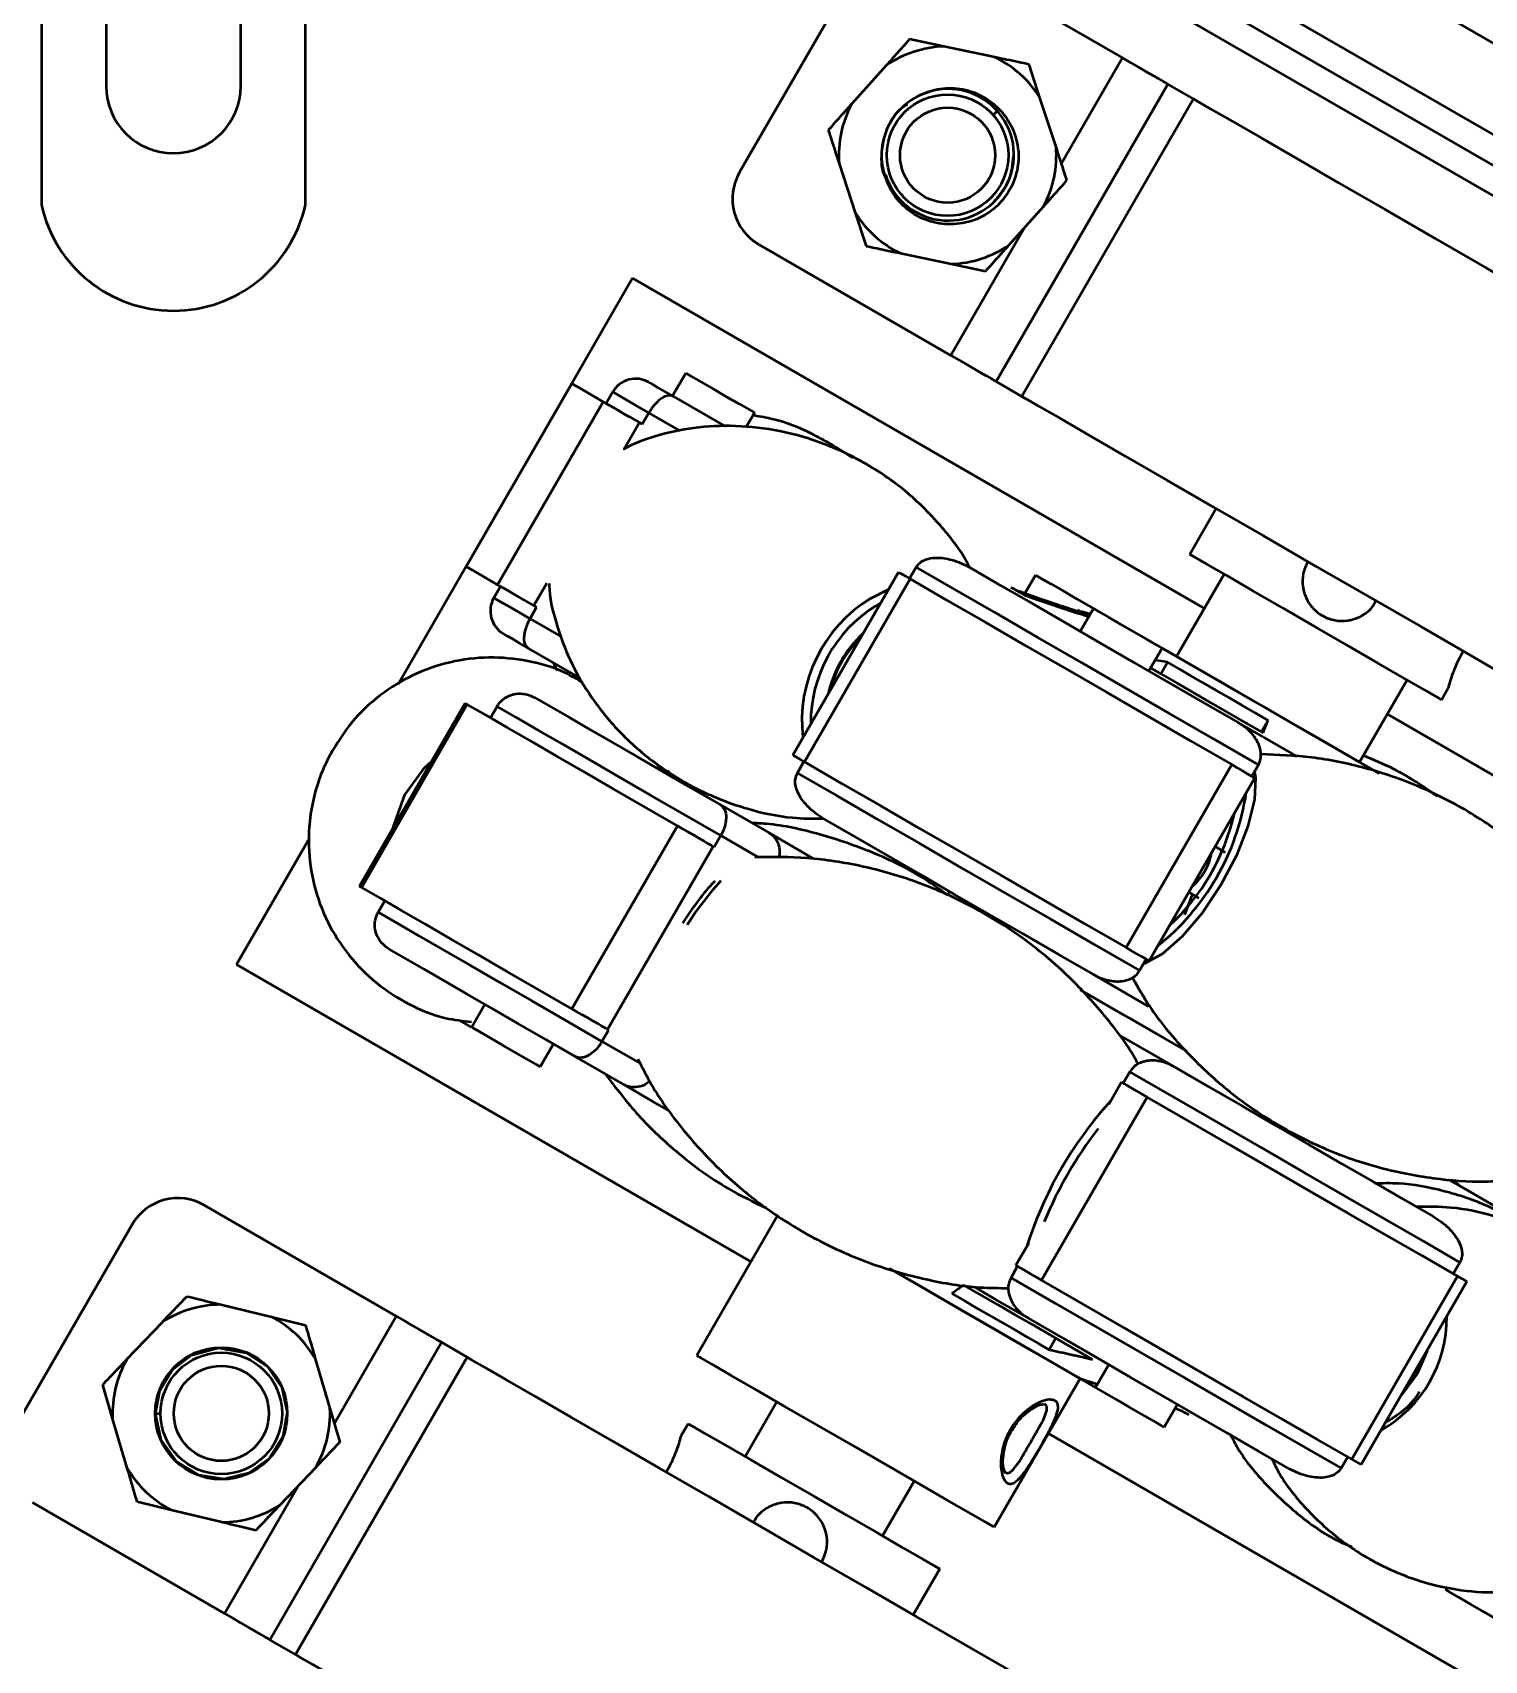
# Model space of a CAD drawing. Header units: millimetres. Extents: x 263 to 2983, y 441 to 2500.
# Drawn here: x 698.8 to 753.8, y 1713.5 to 1775.2 of the extents above; entities that cross this region are included whole.
import ezdxf

# ---------------------------------------------------------------- set-up
doc = ezdxf.new("R2010")
doc.units = ezdxf.units.MM
doc.header["$LTSCALE"] = 0.5
doc.layers.add('BOL', color=7, linetype='Continuous', lineweight=50)

msp = doc.modelspace()

# ---------------------------------------------------------------- linework, layer by layer
at = {"layer": 'BOL'}
for p, q in [((719.683, 1794.654), (797.625, 1749.654)), ((718.183, 1792.056), (796.125, 1747.056)), ((795.625, 1746.19), (717.683, 1791.19)), ((795.125, 1745.324), (717.183, 1790.324)), ((699.154, 1784.567), (699.154, 1768.655)), ((709.154, 1768.655), (709.154, 1784.567)), ((701.604, 1779.753), (701.604, 1773.154)), ((706.704, 1773.154), (706.704, 1779.753)), ((732.82, 1778.409), (740.09, 1774.212)), ((730.088, 1777.677), (725.588, 1769.882)), ((733.329, 1774.646), (732.03, 1774.919)), ((735.251, 1774.242), (733.329, 1774.646)), ((731.144, 1773.931), (729.833, 1772.468)), ((736.963, 1772.707), (736.55, 1773.969)), ((740.09, 1774.212), (737.78, 1770.212)), ((741.806, 1773.221), (735.306, 1761.962)), ((742.779, 1772.659), (741.806, 1773.221)), ((742.779, 1772.659), (736.279, 1761.4)), ((737.574, 1770.841), (736.963, 1772.707)), ((729.36, 1770.218), (729.971, 1768.352)), ((735.329, 1768.861), (735.455, 1769.033)), ((729.971, 1768.352), (730.384, 1767.09)), ((735.79, 1767.128), (737.101, 1768.591)), ((736.38, 1767.786), (733.59, 1762.953)), ((726.32, 1767.15), (733.59, 1762.953)), ((731.683, 1766.817), (733.605, 1766.413)), ((733.605, 1766.413), (734.904, 1766.14)), ((721.539, 1765.869), (719.239, 1761.886)), ((743.19, 1753.369), (721.539, 1765.869)), ((723.553, 1762.281), (723.053, 1761.415)), ((736.279, 1761.4), (735.306, 1761.962)), ((719.239, 1761.886), (715.239, 1754.957)), ((720.788, 1761.569), (720.538, 1761.136)), ((723.091, 1761.394), (725.06, 1760.257)), ((716.429, 1754.27), (720.429, 1761.199)), ((722.157, 1760.778), (721.907, 1760.345)), ((723.345, 1760.092), (722.157, 1760.778)), ((725.832, 1760.228), (726.152, 1760.781)), ((726.125, 1760.796), (726.152, 1760.781)), ((721.801, 1760.407), (721.209, 1759.381)), ((721.801, 1760.407), (721.907, 1760.345)), ((743.641, 1757.15), (742.641, 1755.418)), ((715.239, 1754.957), (712.662, 1750.493)), ((731.603, 1754.747), (727.603, 1747.819)), ((732.279, 1754.934), (732.029, 1754.501)), ((736.799, 1754.634), (736.396, 1753.936)), ((743.94, 1754.668), (742.14, 1751.551)), ((716.538, 1754.207), (716.288, 1753.774)), ((718.295, 1754.334), (717.801, 1753.478)), ((732.045, 1754.492), (728.045, 1747.564)), ((730.543, 1753.748), (731.22, 1754.083)), ((717.657, 1752.984), (717.907, 1753.417)), ((717.801, 1753.478), (717.907, 1753.417)), ((730.745, 1753.464), (730.921, 1753.566)), ((738.988, 1753.37), (738.488, 1752.504)), ((717.657, 1752.984), (718.851, 1752.295)), ((738.4, 1753.296), (738.352, 1753.212)), ((738.863, 1753.154), (738.524, 1753.262)), ((719.578, 1750.72), (717.591, 1751.868)), ((741.086, 1751.004), (741.586, 1751.87)), ((741.56, 1751.885), (741.586, 1751.87)), ((718.527, 1751.327), (718.69, 1751.028)), ((741.793, 1751.337), (741.322, 1751.413)), ((741.54, 1750.899), (741.793, 1751.337)), ((749.068, 1747.551), (750.868, 1750.668)), ((752.167, 1749.918), (752.426, 1750.366)), ((715.203, 1749.782), (711.203, 1742.854)), ((715.282, 1749.737), (711.282, 1742.808)), ((716.408, 1749.664), (716.158, 1749.231)), ((745.354, 1748.697), (745.607, 1749.135)), ((771.769, 1736.869), (750.118, 1749.369)), ((722.582, 1747.254), (722.492, 1747.46)), ((727.779, 1747.14), (728.029, 1747.573)), ((740.225, 1740.532), (744.225, 1747.46)), ((745.237, 1747.453), (744.987, 1747.02)), ((741.095, 1740.029), (745.095, 1746.958)), ((724.865, 1745.936), (726.707, 1744.872)), ((709.303, 1744.676), (706.539, 1739.888)), ((719.244, 1738.211), (723.244, 1745.139)), ((724.879, 1744.773), (724.629, 1744.34)), ((726.292, 1743.957), (724.879, 1744.773)), ((726.707, 1744.872), (728.372, 1743.911)), ((724.594, 1744.36), (720.594, 1737.432)), ((724.629, 1744.34), (724.594, 1744.36)), ((743.979, 1744.138), (743.595, 1744.359)), ((724.654, 1743.046), (724.381, 1742.756)), ((724.599, 1742.746), (724.892, 1743.075)), ((711.908, 1741.87), (712.158, 1742.303)), ((733.542, 1742.658), (733.45, 1742.499)), ((742.595, 1742.627), (742.979, 1742.406)), ((706.539, 1739.888), (726.025, 1728.638)), ((740.737, 1739.659), (740.987, 1740.092)), ((715.947, 1738.383), (715.447, 1737.517)), ((715.437, 1737.523), (714.973, 1737.79)), ((720.379, 1736.979), (720.629, 1737.412)), ((720.629, 1737.412), (720.594, 1737.432)), ((718.045, 1736.017), (718.545, 1736.883)), ((720.379, 1736.979), (721.833, 1736.139)), ((721.207, 1735.346), (719.365, 1736.41)), ((740.055, 1735.434), (739.573, 1734.598)), ((740.369, 1735.83), (740.119, 1735.397)), ((741.022, 1734.876), (737.022, 1727.947)), ((739.252, 1734.286), (739.64, 1734.715)), ((752.922, 1731.469), (752.427, 1731.755)), ((755.527, 1729.965), (752.922, 1731.469)), ((712.59, 1726.58), (705.32, 1730.777)), ((698.088, 1722.251), (702.588, 1730.045)), ((727.042, 1730.401), (723.975, 1725.088)), ((736.537, 1729.341), (736.055, 1728.506)), ((735.869, 1728.036), (736.119, 1728.469)), ((748.768, 1721.166), (752.768, 1728.094)), ((752.866, 1728.615), (752.616, 1728.182)), ((749.128, 1720.958), (753.128, 1727.886)), ((705.954, 1727.017), (707.863, 1726.555)), ((702.394, 1724.946), (703.748, 1726.368)), ((707.863, 1726.555), (709.153, 1726.242)), ((710.247, 1722.523), (712.59, 1726.58)), ((707.806, 1714.331), (714.306, 1725.589)), ((715.279, 1725.027), (714.306, 1725.589)), ((737.563, 1725.746), (737.31, 1725.308)), ((708.779, 1713.769), (715.279, 1725.027)), ((709.527, 1724.969), (710.082, 1723.085)), ((739.57, 1724.744), (739.07, 1723.878)), ((701.853, 1722.711), (701.478, 1723.985)), ((735.233, 1718.588), (738.483, 1724.217)), ((738.481, 1724.218), (739.145, 1724.007)), ((727.006, 1723.338), (725.806, 1721.259)), ((741.668, 1722.378), (742.168, 1723.244)), ((702.407, 1720.827), (701.853, 1722.711)), ((710.082, 1723.085), (710.456, 1721.811)), ((723.641, 1722.509), (723.382, 1722.061)), ((742.353, 1722.98), (742.072, 1723.078)), ((737.283, 1722.138), (756.769, 1710.889)), ((709.541, 1720.85), (708.186, 1719.428)), ((748.366, 1720.82), (748.616, 1721.253)), ((749.128, 1720.958), (748.768, 1721.166)), ((706.09, 1715.322), (708.882, 1720.159)), ((731.002, 1718.259), (732.202, 1720.338)), ((706.09, 1715.322), (698.82, 1719.519)), ((704.072, 1719.241), (702.782, 1719.554)), ((705.981, 1718.779), (704.072, 1719.241)), ((732.167, 1715.277), (733.167, 1717.009)), ((752.317, 1716.23), (752.306, 1716.236)), ((708.779, 1713.769), (707.806, 1714.331))]:
    msp.add_line(p, q, dxfattribs=at)
at = {"layer": 'BOL', "flags": 128}
for points in [[(740.09, 1774.212), (740.399, 1774.033), (740.698, 1773.86), (740.978, 1773.699), (741.229, 1773.554), (741.443, 1773.43), (741.615, 1773.331), (741.737, 1773.261), (741.806, 1773.221)], [(742.779, 1772.659), (742.945, 1772.563), (743.436, 1772.279), (744.241, 1771.815), (745.336, 1771.183), (746.692, 1770.4), (748.272, 1769.487), (750.034, 1768.471), (751.927, 1767.377), (753.903, 1766.237), (755.905, 1765.081), (757.88, 1763.94), (759.774, 1762.847), (761.535, 1761.83), (763.115, 1760.918), (764.472, 1760.135), (765.567, 1759.502), (766.371, 1759.038), (766.863, 1758.754), (767.028, 1758.659)], [(733.59, 1762.953), (733.899, 1762.775), (734.198, 1762.602), (734.478, 1762.441), (734.729, 1762.296), (734.943, 1762.172), (735.115, 1762.073), (735.237, 1762.002), (735.306, 1761.962)], [(722.154, 1761.935), (722.189, 1761.914), (722.301, 1761.85), (722.489, 1761.741), (722.753, 1761.589), (723.091, 1761.394)], [(723.553, 1762.281), (723.577, 1762.268), (723.769, 1762.157), (724.126, 1761.951), (724.594, 1761.681), (725.1, 1761.388), (725.57, 1761.117), (725.93, 1760.91), (726.125, 1760.796)], [(719.239, 1761.886), (719.278, 1761.863), (719.416, 1761.783), (719.655, 1761.645), (719.993, 1761.45), (720.429, 1761.199)], [(722.157, 1760.778), (721.647, 1761.072), (721.254, 1761.3), (720.979, 1761.458), (720.825, 1761.547), (720.788, 1761.569)], [(736.279, 1761.4), (736.445, 1761.305), (736.936, 1761.021), (737.741, 1760.557), (738.836, 1759.924), (740.192, 1759.141), (741.772, 1758.229), (743.533, 1757.212), (745.427, 1756.119), (747.403, 1754.978), (749.405, 1753.822), (751.38, 1752.682), (753.274, 1751.588), (755.035, 1750.572), (756.615, 1749.659), (757.972, 1748.876), (759.067, 1748.244), (759.871, 1747.78), (760.363, 1747.496), (760.528, 1747.4)], [(720.429, 1761.199), (720.516, 1761.148), (720.647, 1761.072), (720.814, 1760.976), (721.007, 1760.865), (721.214, 1760.745), (721.424, 1760.624), (721.623, 1760.509), (721.801, 1760.407)], [(747.404, 1752.668), (746.171, 1753.38), (745.022, 1754.043), (744.036, 1754.613), (743.279, 1755.05), (742.803, 1755.325), (742.641, 1755.418)], [(715.239, 1754.957), (715.278, 1754.935), (715.416, 1754.855), (715.655, 1754.717), (715.993, 1754.522), (716.429, 1754.27)], [(731.603, 1754.747), (731.606, 1754.745), (731.65, 1754.72), (731.741, 1754.667), (731.876, 1754.59), (732.045, 1754.492)], [(745.237, 1747.453), (743.539, 1748.433), (741.846, 1749.411), (740.168, 1750.38), (738.512, 1751.336), (736.887, 1752.274), (735.301, 1753.19), (733.762, 1754.078), (732.279, 1754.934)], [(734.306, 1754.919), (735.494, 1754.233), (736.714, 1753.529), (737.962, 1752.808), (739.233, 1752.074), (740.524, 1751.328), (741.831, 1750.574), (743.149, 1749.813), (744.473, 1749.049)], [(736.799, 1754.634), (736.823, 1754.62), (737.015, 1754.51), (737.372, 1754.304), (737.839, 1754.034), (738.346, 1753.741), (738.815, 1753.47), (738.988, 1753.37)], [(717.801, 1753.478), (717.623, 1753.581), (717.424, 1753.696), (717.214, 1753.817), (717.007, 1753.937), (716.814, 1754.048), (716.647, 1754.144), (716.516, 1754.22), (716.429, 1754.27)], [(732.045, 1754.492), (733.456, 1753.677), (734.911, 1752.837), (736.404, 1751.975), (737.929, 1751.095), (739.48, 1750.199), (741.051, 1749.293), (742.634, 1748.378), (744.225, 1747.46)], [(735.862, 1754.177), (735.876, 1754.169), (735.937, 1754.134), (736.044, 1754.073), (736.197, 1753.984), (736.395, 1753.869)], [(716.288, 1753.774), (716.325, 1753.753), (716.479, 1753.664), (716.754, 1753.505), (717.147, 1753.278), (717.657, 1752.984)], [(738.988, 1753.37), (739.012, 1753.356), (739.204, 1753.246), (739.561, 1753.04), (740.028, 1752.77), (740.535, 1752.477), (741.004, 1752.206), (741.364, 1751.998), (741.56, 1751.885)], [(738.803, 1753.064), (738.653, 1753.15), (738.537, 1753.217), (738.456, 1753.263), (738.411, 1753.29), (738.4, 1753.296)], [(717.591, 1751.868), (717.252, 1752.063), (716.989, 1752.215), (716.801, 1752.323), (716.689, 1752.388), (716.654, 1752.408)], [(752.167, 1749.918), (752.005, 1750.012), (751.529, 1750.287), (750.772, 1750.724), (749.785, 1751.293), (748.637, 1751.957), (747.404, 1752.668)], [(741.56, 1751.885), (741.636, 1751.841), (742.664, 1751.248), (743.85, 1750.563), (745.131, 1749.824), (746.437, 1749.07), (747.698, 1748.341), (748.847, 1747.678), (749.813, 1747.121)], [(749.773, 1747.144), (749.043, 1747.565), (747.922, 1748.212), (746.677, 1748.931), (745.373, 1749.684), (744.082, 1750.429), (742.874, 1751.127), (741.812, 1751.74), (741.56, 1751.885)], [(741.154, 1751.122), (741.538, 1750.9), (742.156, 1750.543), (742.79, 1750.177), (743.436, 1749.804), (744.091, 1749.426), (744.751, 1749.045), (745.413, 1748.663)], [(745.607, 1749.135), (745.107, 1749.424), (744.609, 1749.711), (744.115, 1749.996), (743.628, 1750.278), (743.149, 1750.554), (742.683, 1750.823), (742.23, 1751.085), (741.793, 1751.337)], [(715.203, 1749.782), (715.218, 1749.774), (715.282, 1749.737)], [(723.244, 1745.139), (721.992, 1745.863), (720.804, 1746.548), (719.685, 1747.194), (718.641, 1747.797), (717.674, 1748.355), (716.79, 1748.866), (715.992, 1749.327), (715.282, 1749.737)], [(724.879, 1744.773), (723.514, 1745.561), (722.224, 1746.306), (721.017, 1747.003), (719.897, 1747.649), (718.872, 1748.241), (717.945, 1748.776), (717.122, 1749.251), (716.408, 1749.664)], [(717.828, 1749.999), (718.447, 1749.641), (719.147, 1749.237), (719.925, 1748.788), (720.778, 1748.295), (721.702, 1747.762), (722.694, 1747.189), (723.749, 1746.58), (724.865, 1745.936)], [(744.473, 1749.049), (744.541, 1749.009), (745.467, 1748.475), (746.476, 1747.892), (746.689, 1747.77)], [(728.045, 1747.564), (727.876, 1747.662), (727.741, 1747.739), (727.65, 1747.792), (727.607, 1747.817), (727.603, 1747.819)], [(712.91, 1746.314), (713.664, 1747.332), (713.927, 1747.573)], [(728.045, 1747.564), (729.456, 1746.749), (730.911, 1745.909), (732.404, 1745.047), (733.929, 1744.166), (735.48, 1743.271), (737.051, 1742.364), (738.634, 1741.45), (740.225, 1740.532)], [(745.088, 1747.195), (745.126, 1746.963), (745.088, 1746.139), (744.84, 1745.129), (744.4, 1744.015), (743.805, 1742.888), (743.103, 1741.838), (742.351, 1740.951), (741.61, 1740.299), (740.939, 1739.934), (740.886, 1739.917)], [(744.225, 1747.46), (744.433, 1747.34), (744.63, 1747.226), (744.803, 1747.126), (744.942, 1747.046), (745.04, 1746.99), (745.089, 1746.961), (745.095, 1746.958)], [(727.779, 1747.14), (729.262, 1746.284), (730.801, 1745.395), (732.387, 1744.48), (734.012, 1743.542), (735.668, 1742.585), (737.346, 1741.616), (739.039, 1740.639), (740.737, 1739.659)], [(712.478, 1745.063), (712.489, 1745.119), (712.91, 1746.314)], [(738.973, 1739.523), (737.649, 1740.287), (736.331, 1741.048), (735.024, 1741.802), (733.733, 1742.548), (732.462, 1743.282), (731.214, 1744.002), (729.994, 1744.707), (728.806, 1745.392)], [(723.244, 1745.139), (723.427, 1745.034), (723.63, 1744.917), (723.84, 1744.795), (724.045, 1744.677), (724.233, 1744.568), (724.393, 1744.476), (724.516, 1744.405), (724.594, 1744.36)], [(711.282, 1742.808), (711.218, 1742.845), (711.203, 1742.854)], [(719.244, 1738.211), (717.992, 1738.934), (716.804, 1739.62), (715.685, 1740.266), (714.641, 1740.869), (713.674, 1741.427), (712.79, 1741.937), (711.991, 1742.399), (711.282, 1742.808)], [(723.6, 1741.389), (723.9, 1741.834), (724.599, 1742.746)], [(742.453, 1741.771), (742.697, 1742.445), (742.739, 1742.544)], [(711.908, 1741.87), (712.622, 1741.457), (713.445, 1740.982), (714.372, 1740.447), (715.397, 1739.855), (716.517, 1739.209), (717.724, 1738.511), (719.014, 1737.767), (720.379, 1736.979)], [(719.365, 1736.41), (718.249, 1737.053), (717.194, 1737.663), (716.202, 1738.236), (715.278, 1738.769), (714.425, 1739.261), (713.647, 1739.71), (712.947, 1740.115), (712.328, 1740.472)], [(741.095, 1740.029), (741.089, 1740.033), (741.04, 1740.061), (740.942, 1740.118), (740.803, 1740.198), (740.63, 1740.298), (740.433, 1740.411), (740.225, 1740.532)], [(741.08, 1738.306), (739.775, 1739.06), (738.971, 1739.524)], [(742.546, 1736.594), (741.67, 1737.099), (740.374, 1737.847), (739.021, 1738.629), (738.488, 1738.936)], [(738.49, 1738.936), (738.751, 1738.784), (740.108, 1738.001), (741.421, 1737.243), (742.541, 1736.596)], [(720.594, 1737.432), (720.516, 1737.477), (720.393, 1737.548), (720.233, 1737.64), (720.045, 1737.749), (719.84, 1737.867), (719.63, 1737.988), (719.427, 1738.105), (719.244, 1738.211)], [(716.635, 1736.831), (716.148, 1737.112), (715.752, 1737.341), (715.507, 1737.482), (715.447, 1737.517)], [(718.045, 1736.017), (718.04, 1736.02), (717.899, 1736.101), (717.582, 1736.284), (717.138, 1736.54), (716.635, 1736.831)], [(739.965, 1737.218), (741.5, 1736.332), (742.029, 1736.026)], [(740.055, 1735.434), (740.077, 1735.421), (740.149, 1735.379), (740.267, 1735.311), (740.423, 1735.221), (740.608, 1735.115), (740.811, 1734.997), (741.022, 1734.876)], [(752.866, 1728.615), (751.483, 1729.413), (750.034, 1730.25), (748.526, 1731.121), (746.965, 1732.021), (745.361, 1732.947), (743.722, 1733.894), (742.055, 1734.857), (740.369, 1735.83)], [(742.029, 1736.026), (743.337, 1735.271), (744.629, 1734.525), (745.902, 1733.79), (747.152, 1733.068), (748.374, 1732.363), (749.564, 1731.675), (750.719, 1731.009), (751.834, 1730.365)], [(722.956, 1734.336), (722.285, 1734.723), (721.207, 1735.346)], [(752.768, 1728.094), (751.447, 1728.857), (750.073, 1729.65), (748.65, 1730.471), (747.185, 1731.317), (745.684, 1732.184), (744.152, 1733.068), (742.596, 1733.967), (741.022, 1734.876)], [(738.481, 1724.218), (738.357, 1724.29), (737.936, 1724.533), (737.241, 1724.934), (736.309, 1725.472), (735.191, 1726.118), (733.947, 1726.836), (732.644, 1727.588), (731.352, 1728.334), (731.262, 1728.386)], [(731.288, 1728.371), (732.498, 1727.672), (733.804, 1726.919), (735.057, 1726.195), (736.193, 1725.539), (737.148, 1724.988), (737.872, 1724.57), (738.325, 1724.308), (738.483, 1724.217), (738.483, 1724.217)], [(737.022, 1727.947), (736.811, 1728.069), (736.608, 1728.186), (736.423, 1728.293), (736.267, 1728.383), (736.149, 1728.451), (736.077, 1728.493), (736.055, 1728.506)], [(752.768, 1728.094), (752.922, 1728.005), (753.038, 1727.938), (753.108, 1727.898), (753.128, 1727.886)], [(733.632, 1727.432), (734.128, 1727.145), (734.618, 1726.862), (735.101, 1726.583), (735.573, 1726.311), (736.032, 1726.046), (736.476, 1725.789), (736.903, 1725.543), (737.31, 1725.308)], [(738.954, 1724.943), (738.415, 1725.254), (737.849, 1725.581), (737.261, 1725.92), (736.652, 1726.272), (736.027, 1726.633), (735.387, 1727.002), (734.737, 1727.377), (734.079, 1727.757)], [(736.529, 1726.5), (736.179, 1726.702), (735.248, 1727.239), (734.522, 1727.659)], [(735.869, 1728.036), (737.555, 1727.062), (739.222, 1726.1), (740.861, 1725.153), (742.465, 1724.227), (744.026, 1723.326), (745.534, 1722.455), (746.983, 1721.619), (748.366, 1720.82)], [(748.768, 1721.166), (747.447, 1721.928), (746.073, 1722.722), (744.65, 1723.543), (743.185, 1724.389), (741.684, 1725.256), (740.152, 1726.14), (738.596, 1727.039), (737.022, 1727.947)], [(712.59, 1726.58), (712.899, 1726.402), (713.198, 1726.229), (713.478, 1726.068), (713.729, 1725.923), (713.943, 1725.799), (714.115, 1725.7), (714.237, 1725.629), (714.306, 1725.589)], [(746.334, 1720.839), (745.219, 1721.483), (744.064, 1722.149), (742.874, 1722.836), (741.652, 1723.542), (740.402, 1724.263), (739.129, 1724.999), (737.837, 1725.745), (736.529, 1726.5)], [(703.478, 1722.876), (703.634, 1723.765), (704.114, 1724.56), (704.821, 1725.108), (705.859, 1725.385), (706.924, 1725.196), (707.706, 1724.68), (708.257, 1723.875), (708.456, 1722.945), (708.293, 1722.01), (707.773, 1721.184), (707.01, 1720.638), (706.074, 1720.411), (705.115, 1720.559), (704.278, 1721.07), (703.686, 1721.901), (703.478, 1722.876), (703.478, 1722.876)], [(739.528, 1711.027), (739.363, 1711.123), (738.871, 1711.407), (738.067, 1711.871), (736.972, 1712.503), (735.615, 1713.286), (734.035, 1714.199), (732.274, 1715.215), (730.38, 1716.309), (728.405, 1717.449), (726.403, 1718.605), (724.427, 1719.746), (722.533, 1720.839), (720.772, 1721.856), (719.192, 1722.768), (717.836, 1723.551), (716.741, 1724.184), (715.936, 1724.648), (715.445, 1724.932), (715.279, 1725.027)], [(734.884, 1718.789), (734.291, 1719.131), (733.446, 1719.619), (732.394, 1720.227), (731.191, 1720.921), (729.903, 1721.665), (728.599, 1722.418), (727.348, 1723.14), (726.22, 1723.792), (725.274, 1724.338), (724.561, 1724.749), (724.12, 1725.004), (723.975, 1725.088)], [(751.62, 1725.272), (751.248, 1724.399), (750.637, 1723.571)], [(751.411, 1724.912), (750.944, 1724.063), (750.845, 1723.931)], [(739.07, 1723.878), (738.944, 1723.951), (738.487, 1724.214), (738.483, 1724.217)], [(741.668, 1722.378), (741.668, 1722.378), (741.556, 1722.443), (741.263, 1722.612), (740.834, 1722.86), (740.334, 1723.148), (739.84, 1723.434), (739.426, 1723.672), (739.156, 1723.828), (739.07, 1723.878)], [(723.641, 1722.509), (723.803, 1722.416), (724.279, 1722.141), (725.036, 1721.704), (726.022, 1721.134), (727.171, 1720.471), (728.404, 1719.759)], [(728.404, 1719.759), (729.637, 1719.048), (730.785, 1718.384), (731.772, 1717.815), (732.529, 1717.378), (733.005, 1717.103), (733.167, 1717.009)], [(735.233, 1718.588), (735.192, 1718.612), (734.884, 1718.789)], [(754.904, 1714.736), (754.86, 1714.762), (754.636, 1714.891), (754.255, 1715.111), (753.775, 1715.388), (753.269, 1715.68), (752.815, 1715.943), (752.48, 1716.136), (752.317, 1716.23)], [(706.09, 1715.322), (706.399, 1715.143), (706.698, 1714.971), (706.978, 1714.809), (707.229, 1714.664), (707.443, 1714.54), (707.615, 1714.442), (707.737, 1714.371), (707.806, 1714.331)], [(733.028, 1699.769), (732.863, 1699.864), (732.371, 1700.148), (731.567, 1700.613), (730.472, 1701.245), (729.115, 1702.028), (727.535, 1702.94), (725.774, 1703.957), (723.88, 1705.051), (721.905, 1706.191), (719.903, 1707.347), (717.927, 1708.487), (716.033, 1709.581), (714.272, 1710.598), (712.692, 1711.51), (711.336, 1712.293), (710.241, 1712.925), (709.436, 1713.39), (708.945, 1713.673), (708.779, 1713.769)]]:
    msp.add_lwpolyline(points, dxfattribs=at)
at = {"layer": 'BOL'}
for centre, radius in [((733.467, 1770.53), 2.3), ((733.467, 1770.53), 1.8), ((705.967, 1722.898), 2.5), ((705.967, 1722.898), 2.3), ((705.967, 1722.898), 1.8)]:
    msp.add_circle(centre, radius, dxfattribs=at)
for centre, radius, start, end in [((733.467, 1770.53), 4.119, 91.92139, 124.33189), ((733.467, 1770.53), 4.119, 31.92139, 64.33189), ((704.154, 1773.154), 2.55, 180, 0), ((733.488, 1770.547), 2.491, 197.52298, 112.81987), ((733.467, 1770.53), 4.119, 151.92139, 184.33189), ((733.467, 1770.53), 2.5, 112.22268, 202.74971), ((733.467, 1770.53), 4.119, 331.92139, 4.33189), ((727.32, 1768.882), 2, 150, 240), ((704.154, 1769.764), 5.122, 192.50709, 347.49426), ((733.467, 1770.53), 4.119, 211.92139, 244.33189), ((733.467, 1770.53), 4.119, 271.92139, 304.33189), ((721.654, 1761.069), 1, 60, 150), ((717.154, 1753.274), 1, 150, 240), ((733.397, 1749.109), 5.447, 121.60168, 186.59449), ((733.478, 1749.049), 5.193, 121.76255, 180.53613), ((733.358, 1749.115), 4.532, 133.08791, 166.91093), ((733.131, 1749.246), 4.233, 134.21841, 165.78165), ((735.713, 1747.756), 9.163, 308.48494, 351.51512), ((736.309, 1747.411), 8.215, 312.52796, 347.47214), ((741.354, 1744.499), 2.144, 309.6433, 350.35727), ((750.82, 1724.633), 15.067, 140.15581, 162.25747), ((751.407, 1724.261), 15.448, 142.39012, 157.61023), ((704.32, 1729.045), 2, 60, 150), ((705.967, 1722.898), 4.119, 90.18721, 122.59771), ((705.967, 1722.898), 4.119, 30.18721, 62.59771), ((747.5, 1726.516), 4.871, 299.3256, 0.67417), ((705.967, 1722.898), 4.119, 150.18721, 182.59771), ((705.967, 1722.898), 4.119, 330.18721, 2.59771), ((716.519, 1677.963), 51.904, 59.8417, 60.15025), ((705.967, 1722.898), 4.119, 210.18721, 242.59771), ((705.967, 1722.898), 4.119, 270.18721, 302.59771)]:
    msp.add_arc(centre, radius, start, end, dxfattribs=at)
for points, knots in [([(732.03, 1774.919), (731.857, 1774.726), (731.565, 1774.4), (731.266, 1774.067), (731.144, 1773.931)], [0, 0, 0, 0, 0.592752, 1, 1, 1, 1]), ([(736.55, 1773.969), (736.418, 1773.997), (735.991, 1774.086), (735.553, 1774.178), (735.251, 1774.242)], [0, 0, 0, 0, 0.3096895, 1, 1, 1, 1]), ([(732.522, 1772.844), (732.675, 1772.903), (733.09, 1773.064), (733.833, 1773.101), (734.664, 1772.871), (735.39, 1772.376), (735.915, 1771.66), (736.126, 1770.994), (736.15, 1770.603), (736.157, 1770.504)], [0, 0, 0, 0, 0.096546, 0.261807, 0.426968, 0.597498, 0.769408, 0.941257, 1, 1, 1, 1]), ([(729.833, 1772.468), (729.79, 1772.419), (729.49, 1772.085), (729.197, 1771.759), (728.947, 1771.48)], [0, 0, 0, 0, 0.1460278, 1, 1, 1, 1]), ([(731.143, 1769.651), (731.139, 1769.658), (730.965, 1769.943), (730.937, 1770.644), (731.148, 1771.565), (731.54, 1772.22), (731.886, 1772.422), (731.954, 1772.462)], [0, 0, 0, 0, 0.008205, 0.3190127, 0.6178369, 0.9247915, 1, 1, 1, 1]), ([(735.189, 1772.054), (735.216, 1772.078), (735.263, 1772.12), (735.31, 1772.162), (735.331, 1772.18)], [0, 0, 0, 0, 0.559976, 1, 1, 1, 1]), ([(728.947, 1771.48), (728.989, 1771.351), (729.125, 1770.937), (729.264, 1770.512), (729.36, 1770.218)], [0, 0, 0, 0, 0.309726, 1, 1, 1, 1]), ([(737.987, 1769.579), (737.945, 1769.708), (737.809, 1770.122), (737.67, 1770.547), (737.574, 1770.841)], [0, 0, 0, 0, 0.3097303, 1, 1, 1, 1]), ([(735.956, 1770.492), (735.923, 1770.189), (735.852, 1769.53), (735.424, 1769.018), (735.193, 1768.742)], [0, 0, 0, 0, 0.459434, 1, 1, 1, 1]), ([(736.157, 1770.504), (736.156, 1770.475), (736.153, 1770.329), (736.103, 1769.884), (735.885, 1769.23), (735.522, 1768.808), (735.357, 1768.616)], [0, 0, 0, 0, 0.0417521, 0.2090408, 0.6397773, 1, 1, 1, 1]), ([(735.357, 1768.616), (735.23, 1768.512), (734.875, 1768.218), (734.155, 1767.932), (733.255, 1767.882), (732.392, 1768.134), (731.679, 1768.658), (731.311, 1769.19), (731.184, 1769.509), (731.162, 1769.563)], [0, 0, 0, 0, 0.097301, 0.273058, 0.448798, 0.624631, 0.796272, 0.965286, 1, 1, 1, 1]), ([(737.101, 1768.591), (737.145, 1768.64), (737.444, 1768.974), (737.737, 1769.3), (737.987, 1769.579)], [0, 0, 0, 0, 0.146026, 1, 1, 1, 1]), ([(730.384, 1767.09), (730.517, 1767.062), (730.944, 1766.973), (731.381, 1766.881), (731.683, 1766.817)], [0, 0, 0, 0, 0.3096895, 1, 1, 1, 1]), ([(734.904, 1766.14), (735.077, 1766.333), (735.37, 1766.659), (735.668, 1766.992), (735.79, 1767.128)], [0, 0, 0, 0, 0.592746, 1, 1, 1, 1]), ([(723.091, 1761.394), (723.09, 1761.394), (723.027, 1761.432), (722.886, 1761.452), (722.649, 1761.349), (722.442, 1761.167), (722.284, 1760.981), (722.2, 1760.846), (722.157, 1760.778)], [0, 0, 0, 0, 0.002977, 0.33605, 0.617227, 0.78558, 0.892369, 1, 1, 1, 1]), ([(734.297, 1754.924), (734.276, 1754.968), (734.018, 1755.509), (733.278, 1756.454), (732.048, 1757.732), (730.543, 1758.808), (728.867, 1759.621), (727.147, 1760.12), (725.462, 1760.318), (723.873, 1760.247), (722.448, 1759.934), (721.571, 1759.614), (721.185, 1759.401), (721.179, 1759.398)], [0, 0, 0, 0, 0.009607, 0.119837, 0.23231, 0.356287, 0.476777, 0.592842, 0.70385, 0.809144, 0.907806, 0.998624, 1, 1, 1, 1]), ([(729.873, 1759.075), (729.392, 1759.382), (728.423, 1760.001), (727.108, 1760.517), (726.3, 1760.646), (726.062, 1760.684)], [0, 0, 0, 0, 0.409728, 0.825623, 1, 1, 1, 1]), ([(732.279, 1754.934), (732.327, 1754.998), (732.424, 1755.126), (732.684, 1755.254), (733.093, 1755.319), (733.671, 1755.226), (734.091, 1755.043), (734.304, 1754.92), (734.306, 1754.919)], [0, 0, 0, 0, 0.107635, 0.214428, 0.382776, 0.663943, 0.997017, 1, 1, 1, 1]), ([(747.105, 1755.15), (747.036, 1754.999), (746.899, 1754.697), (746.892, 1754.191), (747.04, 1753.708), (747.347, 1753.295), (747.77, 1753.01), (748.254, 1752.881), (748.755, 1752.912), (749.217, 1753.112), (749.548, 1753.38), (749.654, 1753.597), (749.685, 1753.66)], [0, 0, 0, 0, 0.104635, 0.209169, 0.316186, 0.424958, 0.531112, 0.634494, 0.738962, 0.846778, 0.95528, 1, 1, 1, 1]), ([(718.383, 1754.311), (718.382, 1754.293), (718.379, 1753.805), (718.63, 1752.813), (719.148, 1751.361), (719.98, 1749.94), (721.105, 1748.576), (722.513, 1747.367), (724.144, 1746.4), (725.853, 1745.758), (727.411, 1745.419), (728.377, 1745.416), (728.768, 1745.414)], [0, 0, 0, 0, 0.003735, 0.103692, 0.209705, 0.320039, 0.433294, 0.560931, 0.685422, 0.805735, 0.921168, 1, 1, 1, 1]), ([(738.379, 1753.259), (738.033, 1753.374), (737.273, 1753.627), (736.517, 1753.892), (736.105, 1754.037)], [0, 0, 0, 0, 0.454968, 1, 1, 1, 1]), ([(736.395, 1753.869), (736.795, 1753.732), (737.595, 1753.457), (738.4, 1753.195), (738.803, 1753.064)], [0, 0, 0, 0, 0.499983, 1, 1, 1, 1]), ([(717.657, 1752.984), (717.62, 1752.913), (717.545, 1752.773), (717.463, 1752.543), (717.409, 1752.273), (717.437, 1752.016), (717.527, 1751.904), (717.59, 1751.868), (717.591, 1751.868)], [0, 0, 0, 0, 0.1076242, 0.2144038, 0.3827606, 0.6639457, 0.9970274, 1, 1, 1, 1]), ([(719.659, 1750.552), (719.438, 1750.687), (718.794, 1751.081), (717.576, 1751.422), (716.096, 1751.567), (714.616, 1751.381), (713.21, 1750.892), (711.946, 1750.112), (710.857, 1749.095), (710.342, 1748.255), (710.085, 1747.836)], [0, 0, 0, 0, 0.069893, 0.203478, 0.336862, 0.469994, 0.602877, 0.735548, 0.868097, 1, 1, 1, 1]), ([(752.986, 1751.755), (752.908, 1751.609), (752.751, 1751.319), (752.585, 1750.903), (752.477, 1750.574), (752.423, 1750.373), (752.422, 1750.37), (752.422, 1750.369)], [0, 0, 0, 0, 0.209352, 0.41851, 0.632637, 0.850279, 1, 1, 1, 1]), ([(716.408, 1749.664), (716.471, 1749.752), (716.597, 1749.927), (716.885, 1750.093), (717.213, 1750.165), (717.544, 1750.135), (717.738, 1750.042), (717.828, 1749.999)], [0, 0, 0, 0, 0.198817, 0.397479, 0.600947, 0.815744, 1, 1, 1, 1]), ([(745.237, 1747.453), (745.27, 1747.526), (745.335, 1747.672), (745.338, 1747.948), (745.237, 1748.308), (744.948, 1748.715), (744.649, 1748.947), (744.474, 1749.048), (744.473, 1749.049)], [0, 0, 0, 0, 0.107629, 0.214431, 0.382781, 0.66395, 0.997023, 1, 1, 1, 1]), ([(745.413, 1748.663), (745.444, 1748.739), (745.505, 1748.89), (745.573, 1749.053), (745.607, 1749.135)], [0, 0, 0, 0, 0.49998, 1, 1, 1, 1]), ([(710.085, 1747.836), (709.99, 1747.644), (709.677, 1747.011), (709.341, 1745.848), (709.227, 1744.365), (709.434, 1742.888), (709.949, 1741.487), (710.75, 1740.227), (711.8, 1739.162), (713.053, 1738.355), (714.289, 1737.85), (715.108, 1737.756), (715.435, 1737.718)], [0, 0, 0, 0, 0.047627, 0.15687, 0.266438, 0.376195, 0.486146, 0.596264, 0.706489, 0.81674, 0.926936, 1, 1, 1, 1]), ([(759.133, 1739.246), (759.093, 1739.339), (758.793, 1740.038), (757.99, 1741.267), (756.718, 1742.876), (755.147, 1744.36), (753.338, 1745.646), (751.342, 1746.667), (749.303, 1747.364), (747.29, 1747.78), (745.967, 1747.829), (745.328, 1747.853)], [0, 0, 0, 0, 0.018078, 0.136078, 0.256256, 0.377703, 0.512074, 0.64187, 0.766844, 0.887185, 1, 1, 1, 1]), ([(752.021, 1746.259), (751.48, 1746.628), (750.592, 1747.234), (749.6, 1747.64), (749.211, 1747.799)], [0, 0, 0, 0, 0.609009, 1, 1, 1, 1]), ([(722.515, 1747.407), (722.611, 1747.34), (722.739, 1747.252), (722.885, 1747.201), (722.921, 1747.188)], [0, 0, 0, 0, 0.752723, 1, 1, 1, 1]), ([(728.806, 1745.392), (728.804, 1745.393), (728.591, 1745.516), (728.223, 1745.789), (727.853, 1746.243), (727.705, 1746.629), (727.685, 1746.918), (727.748, 1747.066), (727.779, 1747.14)], [0, 0, 0, 0, 0.002983, 0.336068, 0.617254, 0.785604, 0.892378, 1, 1, 1, 1]), ([(724.865, 1745.936), (724.865, 1745.935), (724.935, 1745.895), (725.038, 1745.776), (725.095, 1745.503), (725.061, 1745.221), (724.989, 1744.985), (724.916, 1744.844), (724.879, 1744.773)], [0, 0, 0, 0, 0.002977, 0.336049, 0.61723, 0.785588, 0.892378, 1, 1, 1, 1]), ([(733.46, 1742.517), (733.192, 1742.716), (732.324, 1743.358), (730.693, 1744.145), (728.663, 1744.842), (727.101, 1745.196), (726.235, 1745.241), (726.051, 1745.251)], [0, 0, 0, 0, 0.124934, 0.403629, 0.671971, 0.930363, 1, 1, 1, 1]), ([(726.707, 1744.872), (726.709, 1744.871), (726.78, 1744.829), (726.92, 1744.714), (727.061, 1744.474), (727.125, 1744.199), (727.097, 1744.017), (727.085, 1743.94)], [0, 0, 0, 0, 0.006338, 0.250291, 0.535641, 0.803176, 1, 1, 1, 1]), ([(740.678, 1736.125), (740.66, 1736.161), (740.318, 1736.813), (739.427, 1737.97), (738.004, 1739.544), (736.303, 1740.951), (734.397, 1742.138), (732.336, 1743.048), (730.252, 1743.644), (728.189, 1743.968), (726.833, 1743.963), (726.169, 1743.96)], [0, 0, 0, 0, 0.007058, 0.128651, 0.251514, 0.37511, 0.509394, 0.638929, 0.763761, 0.884151, 1, 1, 1, 1]), ([(724.381, 1742.756), (724.27, 1742.621), (723.951, 1742.235), (723.632, 1741.763), (723.425, 1741.456)], [0, 0, 0, 0, 0.350084, 1, 1, 1, 1]), ([(712.328, 1740.472), (712.225, 1740.546), (712.02, 1740.692), (711.827, 1741.023), (711.76, 1741.382), (711.808, 1741.674), (711.883, 1741.822), (711.908, 1741.87)], [0, 0, 0, 0, 0.232852, 0.465966, 0.690694, 0.901639, 1, 1, 1, 1]), ([(738.973, 1739.523), (738.974, 1739.522), (739.149, 1739.421), (739.5, 1739.278), (739.997, 1739.231), (740.359, 1739.323), (740.596, 1739.465), (740.69, 1739.594), (740.737, 1739.659)], [0, 0, 0, 0, 0.002977, 0.336061, 0.61723, 0.785573, 0.892373, 1, 1, 1, 1]), ([(740.459, 1739.395), (740.673, 1739.024), (741.226, 1738.064), (742.39, 1736.663), (743.948, 1735.173), (745.761, 1733.888), (747.755, 1732.87), (749.795, 1732.165), (751.822, 1731.773), (753.497, 1731.634), (754.468, 1731.714), (754.792, 1731.74)], [0, 0, 0, 0, 0.075607, 0.195759, 0.317176, 0.451514, 0.581278, 0.706223, 0.826534, 0.942174, 1, 1, 1, 1]), ([(720.379, 1736.979), (720.336, 1736.911), (720.251, 1736.777), (720.082, 1736.597), (719.855, 1736.426), (719.591, 1736.339), (719.434, 1736.369), (719.365, 1736.409), (719.365, 1736.41)], [0, 0, 0, 0, 0.107637, 0.214435, 0.382773, 0.663954, 0.997027, 1, 1, 1, 1]), ([(721.739, 1736.317), (721.903, 1735.992), (722.379, 1735.045), (723.434, 1733.608), (724.869, 1732.04), (726.567, 1730.631), (728.474, 1729.446), (730.535, 1728.533), (732.619, 1727.945), (734.372, 1727.649), (735.416, 1727.645), (735.77, 1727.644)], [0, 0, 0, 0, 0.0635, 0.184798, 0.307365, 0.430664, 0.564625, 0.69385, 0.81838, 0.938481, 1, 1, 1, 1]), ([(742.029, 1736.026), (742.028, 1736.027), (741.867, 1736.119), (741.544, 1736.247), (741.079, 1736.275), (740.736, 1736.172), (740.508, 1736.025), (740.415, 1735.895), (740.369, 1735.83)], [0, 0, 0, 0, 0.002976, 0.336064, 0.617229, 0.785581, 0.892371, 1, 1, 1, 1]), ([(720.504, 1735.752), (720.91, 1735.217), (721.734, 1734.131), (723.306, 1732.672), (724.931, 1731.474), (726.115, 1730.907), (726.603, 1730.674)], [0, 0, 0, 0, 0.25145, 0.511255, 0.798745, 1, 1, 1, 1]), ([(722.185, 1735.472), (722.13, 1735.428), (721.992, 1735.317), (721.729, 1735.239), (721.451, 1735.24), (721.281, 1735.304), (721.209, 1735.345), (721.207, 1735.346)], [0, 0, 0, 0, 0.180909, 0.453718, 0.744739, 0.993559, 1, 1, 1, 1]), ([(752.922, 1731.469), (752.921, 1731.47), (752.855, 1731.508), (752.752, 1731.585), (752.696, 1731.705), (752.674, 1731.752)], [0, 0, 0, 0, 0.015524, 0.612297, 1, 1, 1, 1]), ([(755.591, 1729.827), (755.052, 1730.149), (753.992, 1730.782), (752.267, 1731.347), (750.805, 1731.629), (749.939, 1731.608), (749.64, 1731.601)], [0, 0, 0, 0, 0.296076, 0.581881, 0.855746, 1, 1, 1, 1]), ([(760.759, 1720.551), (760.785, 1720.632), (760.942, 1721.139), (760.972, 1722.109), (760.837, 1723.478), (760.395, 1724.895), (759.679, 1726.283), (758.662, 1727.619), (757.362, 1728.806), (755.829, 1729.759), (754.204, 1730.392), (752.652, 1730.729), (751.662, 1730.72), (751.225, 1730.717)], [0, 0, 0, 0, 0.015055, 0.094004, 0.182508, 0.27704, 0.375731, 0.477291, 0.591849, 0.704074, 0.812896, 0.917552, 1, 1, 1, 1]), ([(751.834, 1730.365), (751.836, 1730.364), (752.05, 1730.239), (752.42, 1729.968), (752.791, 1729.513), (752.94, 1729.126), (752.959, 1728.836), (752.897, 1728.689), (752.866, 1728.615)], [0, 0, 0, 0, 0.002995, 0.336058, 0.617246, 0.785591, 0.892369, 1, 1, 1, 1]), ([(734.079, 1727.757), (734.006, 1727.706), (733.86, 1727.603), (733.708, 1727.489), (733.632, 1727.432)], [0, 0, 0, 0, 0.499982, 1, 1, 1, 1]), ([(735.869, 1728.036), (735.836, 1727.963), (735.769, 1727.817), (735.756, 1727.547), (735.839, 1727.198), (736.095, 1726.809), (736.368, 1726.594), (736.528, 1726.501), (736.529, 1726.5)], [0, 0, 0, 0, 0.107627, 0.214402, 0.382754, 0.663942, 0.997014, 1, 1, 1, 1]), ([(703.748, 1726.368), (703.793, 1726.415), (704.103, 1726.74), (704.405, 1727.058), (704.664, 1727.329)], [0, 0, 0, 0, 0.145981, 1, 1, 1, 1]), ([(704.664, 1727.329), (704.795, 1727.297), (705.219, 1727.195), (705.654, 1727.09), (705.954, 1727.017)], [0, 0, 0, 0, 0.30969, 1, 1, 1, 1]), ([(709.153, 1726.242), (709.191, 1726.113), (709.314, 1725.694), (709.44, 1725.265), (709.527, 1724.969)], [0, 0, 0, 0, 0.309689, 1, 1, 1, 1]), ([(737.31, 1725.308), (737.585, 1725.25), (738.136, 1725.135), (738.681, 1725.007), (738.954, 1724.943)], [0, 0, 0, 0, 0.49997, 1, 1, 1, 1]), ([(701.478, 1723.985), (701.657, 1724.173), (701.959, 1724.489), (702.268, 1724.814), (702.394, 1724.946)], [0, 0, 0, 0, 0.592737, 1, 1, 1, 1]), ([(737.534, 1723.379), (737.544, 1723.373), (737.612, 1723.329), (737.673, 1723.185), (737.613, 1722.867), (737.425, 1722.44), (737.15, 1721.931), (736.844, 1721.4), (736.548, 1720.911), (736.27, 1720.513), (736.02, 1720.267), (735.799, 1720.204), (735.62, 1720.332), (735.5, 1720.645), (735.467, 1721.105), (735.555, 1721.659), (735.784, 1722.226), (736.13, 1722.72), (736.545, 1723.102), (736.97, 1723.347), (737.329, 1723.446), (737.47, 1723.4), (737.534, 1723.379)], [0, 0, 0, 0, 0.008753, 0.0613744, 0.1137815, 0.1672724, 0.2207599, 0.2722104, 0.3224277, 0.3743159, 0.4289613, 0.4796018, 0.5325143, 0.5851041, 0.6379626, 0.6917295, 0.7444346, 0.795013, 0.8456587, 0.8988819, 0.9541704, 1, 1, 1, 1]), ([(735.634, 1720.689), (735.655, 1720.67), (735.721, 1720.61), (735.868, 1720.681), (736.06, 1720.889), (736.278, 1721.23), (736.516, 1721.64), (736.771, 1722.081), (737.009, 1722.498), (737.18, 1722.846), (737.245, 1723.104), (737.202, 1723.22), (737.148, 1723.255), (737.14, 1723.26)], [0, 0, 0, 0, 0.046782, 0.145284, 0.253051, 0.356973, 0.458569, 0.56299, 0.671051, 0.777865, 0.880897, 0.983054, 1, 1, 1, 1]), ([(735.968, 1722.344), (736.008, 1722.412), (736.139, 1722.639), (736.456, 1722.936), (736.806, 1723.171), (737.028, 1723.246), (737.094, 1723.254), (737.111, 1723.256)], [0, 0, 0, 0, 0.118127, 0.394506, 0.682757, 0.92015, 1, 1, 1, 1]), ([(751.319, 1723.709), (751.304, 1723.683), (751.102, 1723.335), (750.662, 1722.913), (750.206, 1722.649), (750.054, 1722.561)], [0, 0, 0, 0, 0.050153, 0.684628, 1, 1, 1, 1]), ([(703.667, 1722.878), (703.632, 1722.877), (703.569, 1722.877), (703.506, 1722.876), (703.478, 1722.876)], [0, 0, 0, 0, 0.560013, 1, 1, 1, 1]), ([(722.821, 1720.673), (722.9, 1720.818), (723.057, 1721.109), (723.222, 1721.525), (723.33, 1721.854), (723.385, 1722.054), (723.386, 1722.058), (723.386, 1722.059)], [0, 0, 0, 0, 0.209352, 0.41851, 0.632637, 0.850279, 1, 1, 1, 1]), ([(735.623, 1720.672), (735.634, 1720.663), (735.657, 1720.644), (735.577, 1720.805), (735.552, 1721.111), (735.601, 1721.548), (735.741, 1722.003), (735.908, 1722.254), (735.968, 1722.344)], [0, 0, 0, 0, 0.127719, 0.291626, 0.460112, 0.662496, 0.87844, 1, 1, 1, 1]), ([(744.165, 1722.118), (744.246, 1721.958), (744.579, 1721.303), (745.425, 1720.265), (746.718, 1719.049), (747.866, 1718.226), (748.615, 1717.91), (748.779, 1717.841)], [0, 0, 0, 0, 0.08535, 0.351043, 0.621514, 0.916985, 1, 1, 1, 1]), ([(710.456, 1721.811), (710.277, 1721.624), (709.976, 1721.307), (709.667, 1720.982), (709.541, 1720.85)], [0, 0, 0, 0, 0.592731, 1, 1, 1, 1]), ([(702.782, 1719.554), (702.743, 1719.683), (702.62, 1720.102), (702.494, 1720.531), (702.407, 1720.827)], [0, 0, 0, 0, 0.309689, 1, 1, 1, 1]), ([(745.746, 1721.179), (745.831, 1721.002), (746.149, 1720.343), (747.003, 1719.283), (748.284, 1718.083), (749.817, 1717.128), (751.441, 1716.479), (753.083, 1716.14), (754.673, 1716.095), (756.15, 1716.308), (757.456, 1716.753), (758.495, 1717.294), (759.041, 1717.789), (759.259, 1717.987)], [0, 0, 0, 0, 0.0374, 0.139312, 0.254388, 0.367139, 0.476487, 0.58167, 0.682059, 0.776932, 0.865379, 0.946159, 1, 1, 1, 1]), ([(748.366, 1720.82), (748.317, 1720.756), (748.221, 1720.629), (747.96, 1720.501), (747.551, 1720.436), (746.971, 1720.53), (746.55, 1720.714), (746.336, 1720.838), (746.334, 1720.839)], [0, 0, 0, 0, 0.107625, 0.214411, 0.382772, 0.663948, 0.99703, 1, 1, 1, 1]), ([(708.186, 1719.428), (708.141, 1719.381), (707.832, 1719.056), (707.529, 1718.738), (707.271, 1718.467)], [0, 0, 0, 0, 0.145993, 1, 1, 1, 1]), ([(728.703, 1717.277), (728.772, 1717.428), (728.909, 1717.73), (728.915, 1718.237), (728.767, 1718.72), (728.461, 1719.132), (728.038, 1719.417), (727.554, 1719.547), (727.053, 1719.515), (726.591, 1719.316), (726.26, 1719.048), (726.153, 1718.831), (726.122, 1718.767)], [0, 0, 0, 0, 0.104634, 0.209167, 0.316182, 0.424953, 0.531106, 0.634491, 0.738958, 0.846777, 0.955269, 1, 1, 1, 1]), ([(707.271, 1718.467), (707.139, 1718.499), (706.715, 1718.601), (706.281, 1718.707), (705.981, 1718.779)], [0, 0, 0, 0, 0.309696, 1, 1, 1, 1])]:
    msp.add_open_spline(points, degree=3, knots=knots, dxfattribs=at)

doc.saveas('drawing.dxf')
